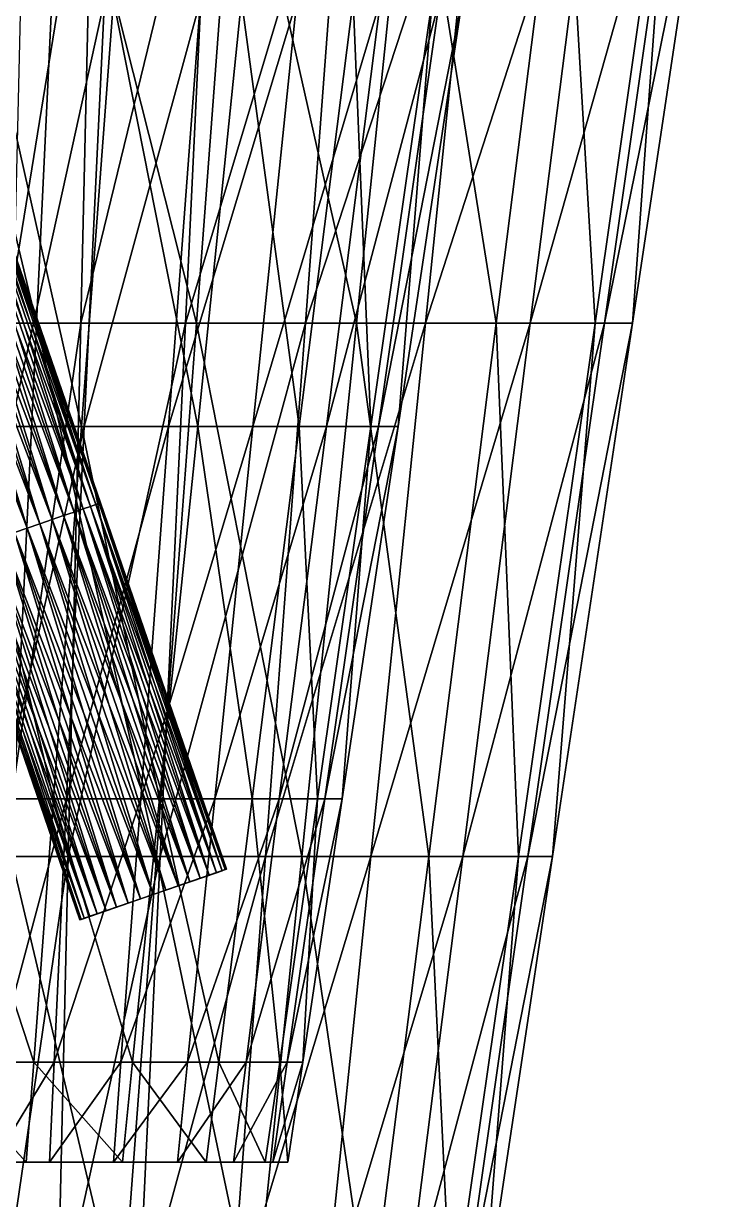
# Model space of a CAD drawing. Header units: metres. Extents: x -2.35 to 2.28, y -2.72 to 2.54.
# Drawn here: x 0.188 to 0.78, y -1.541 to -0.529 of the extents above; entities that cross this region are included whole.
import ezdxf

# ---------------------------------------------------------------- set-up
doc = ezdxf.new("R2010")
doc.units = ezdxf.units.M

msp = doc.modelspace()

# ---------------------------------------------------------------- linework, layer by layer
at = {"layer": 'Cylinder 8'}
for points in [[(0.2528, -0.9422, -0.3718), (0.1443, -0.627, -0.3718), (0.1414, -0.628, -0.383)], [(0.25, -0.9431, -0.3374), (0.1414, -0.628, -0.3374), (0.1443, -0.627, -0.3486)], [(0.2538, -0.9418, -0.3602), (0.1452, -0.6266, -0.3602), (0.1443, -0.627, -0.3718)], [(0.2528, -0.9422, -0.3486), (0.1443, -0.627, -0.3486), (0.1452, -0.6266, -0.3602)], [(0.2538, -0.9418, -0.3602), (0.1443, -0.627, -0.3718), (0.2528, -0.9422, -0.3718)], [(0.25, -0.9431, -0.3374), (0.1443, -0.627, -0.3486), (0.2528, -0.9422, -0.3486)], [(0.2528, -0.9422, -0.3486), (0.1452, -0.6266, -0.3602), (0.2538, -0.9418, -0.3602)], [(0.2312, -0.9496, -0.4113), (0.1227, -0.6344, -0.4113), (0.1137, -0.6375, -0.4179)], [(0.2222, -0.9527, -0.3025), (0.1137, -0.6375, -0.3025), (0.1227, -0.6344, -0.3091)], [(0.239, -0.9469, -0.4031), (0.1305, -0.6317, -0.4031), (0.1227, -0.6344, -0.4113)], [(0.2312, -0.9496, -0.3091), (0.1227, -0.6344, -0.3091), (0.1305, -0.6317, -0.3174)], [(0.239, -0.9469, -0.4031), (0.1227, -0.6344, -0.4113), (0.2312, -0.9496, -0.4113)], [(0.2222, -0.9527, -0.3025), (0.1227, -0.6344, -0.3091), (0.2312, -0.9496, -0.3091)], [(0.2453, -0.9447, -0.3935), (0.1368, -0.6296, -0.3935), (0.1305, -0.6317, -0.4031)], [(0.239, -0.9469, -0.3174), (0.1305, -0.6317, -0.3174), (0.1368, -0.6296, -0.3269)], [(0.2453, -0.9447, -0.3935), (0.1305, -0.6317, -0.4031), (0.239, -0.9469, -0.4031)], [(0.2312, -0.9496, -0.3091), (0.1305, -0.6317, -0.3174), (0.239, -0.9469, -0.3174)], [(0.25, -0.9431, -0.383), (0.1414, -0.628, -0.383), (0.1368, -0.6296, -0.3935)], [(0.2453, -0.9447, -0.3269), (0.1368, -0.6296, -0.3269), (0.1414, -0.628, -0.3374)], [(0.25, -0.9431, -0.383), (0.1368, -0.6296, -0.3935), (0.2453, -0.9447, -0.3935)], [(0.239, -0.9469, -0.3174), (0.1368, -0.6296, -0.3269), (0.2453, -0.9447, -0.3269)], [(0.2528, -0.9422, -0.3718), (0.1414, -0.628, -0.383), (0.25, -0.9431, -0.383)], [(0.2453, -0.9447, -0.3269), (0.1414, -0.628, -0.3374), (0.25, -0.9431, -0.3374)], [(0.2017, -0.9598, -0.4259), (0.0932, -0.6446, -0.4259), (0.0822, -0.6484, -0.4269)], [(0.1907, -0.9635, -0.2935), (0.0822, -0.6484, -0.2935), (0.0932, -0.6446, -0.2946)], [(0.2123, -0.9561, -0.4229), (0.1038, -0.6409, -0.4229), (0.0932, -0.6446, -0.4259)], [(0.2017, -0.9598, -0.2946), (0.0932, -0.6446, -0.2946), (0.1038, -0.6409, -0.2976)], [(0.2123, -0.9561, -0.4229), (0.0932, -0.6446, -0.4259), (0.2017, -0.9598, -0.4259)], [(0.1907, -0.9635, -0.2935), (0.0932, -0.6446, -0.2946), (0.2017, -0.9598, -0.2946)], [(0.2222, -0.9527, -0.4179), (0.1137, -0.6375, -0.4179), (0.1038, -0.6409, -0.4229)], [(0.2123, -0.9561, -0.2976), (0.1038, -0.6409, -0.2976), (0.1137, -0.6375, -0.3025)], [(0.2222, -0.9527, -0.4179), (0.1038, -0.6409, -0.4229), (0.2123, -0.9561, -0.4229)], [(0.2017, -0.9598, -0.2946), (0.1038, -0.6409, -0.2976), (0.2123, -0.9561, -0.2976)], [(0.2312, -0.9496, -0.4113), (0.1137, -0.6375, -0.4179), (0.2222, -0.9527, -0.4179)], [(0.2123, -0.9561, -0.2976), (0.1137, -0.6375, -0.3025), (0.2222, -0.9527, -0.3025)], [(0.1907, -0.9635, -0.4269), (0.0822, -0.6484, -0.4269), (0.0713, -0.6521, -0.4259)], [(0.1907, -0.9635, -0.4269), (0.0713, -0.6521, -0.4259), (0.1798, -0.9673, -0.4259)], [(0.1798, -0.9673, -0.2946), (0.0822, -0.6484, -0.2935), (0.1907, -0.9635, -0.2935)], [(0.2017, -0.9598, -0.4259), (0.0822, -0.6484, -0.4269), (0.1907, -0.9635, -0.4269)], [(0.3398, -1.2647, -0.4113), (0.2312, -0.9496, -0.4113), (0.2222, -0.9527, -0.4179)], [(0.3308, -1.2678, -0.3025), (0.2222, -0.9527, -0.3025), (0.2312, -0.9496, -0.3091)], [(0.3475, -1.2621, -0.4031), (0.239, -0.9469, -0.4031), (0.2312, -0.9496, -0.4113)], [(0.3398, -1.2647, -0.3091), (0.2312, -0.9496, -0.3091), (0.239, -0.9469, -0.3174)], [(0.3475, -1.2621, -0.4031), (0.2312, -0.9496, -0.4113), (0.3398, -1.2647, -0.4113)], [(0.3308, -1.2678, -0.3025), (0.2312, -0.9496, -0.3091), (0.3398, -1.2647, -0.3091)], [(0.3538, -1.2599, -0.3935), (0.2453, -0.9447, -0.3935), (0.239, -0.9469, -0.4031)], [(0.3475, -1.2621, -0.3174), (0.239, -0.9469, -0.3174), (0.2453, -0.9447, -0.3269)], [(0.3538, -1.2599, -0.3935), (0.239, -0.9469, -0.4031), (0.3475, -1.2621, -0.4031)], [(0.3398, -1.2647, -0.3091), (0.239, -0.9469, -0.3174), (0.3475, -1.2621, -0.3174)], [(0.3585, -1.2583, -0.383), (0.25, -0.9431, -0.383), (0.2453, -0.9447, -0.3935)], [(0.3538, -1.2599, -0.3269), (0.2453, -0.9447, -0.3269), (0.25, -0.9431, -0.3374)], [(0.3585, -1.2583, -0.383), (0.2453, -0.9447, -0.3935), (0.3538, -1.2599, -0.3935)], [(0.3475, -1.2621, -0.3174), (0.2453, -0.9447, -0.3269), (0.3538, -1.2599, -0.3269)], [(0.3613, -1.2573, -0.3718), (0.2528, -0.9422, -0.3718), (0.25, -0.9431, -0.383)], [(0.3585, -1.2583, -0.3374), (0.25, -0.9431, -0.3374), (0.2528, -0.9422, -0.3486)], [(0.3613, -1.2573, -0.3718), (0.25, -0.9431, -0.383), (0.3585, -1.2583, -0.383)], [(0.3538, -1.2599, -0.3269), (0.25, -0.9431, -0.3374), (0.3585, -1.2583, -0.3374)], [(0.3623, -1.257, -0.3602), (0.2538, -0.9418, -0.3602), (0.2528, -0.9422, -0.3718)], [(0.3613, -1.2573, -0.3486), (0.2528, -0.9422, -0.3486), (0.2538, -0.9418, -0.3602)], [(0.3623, -1.257, -0.3602), (0.2528, -0.9422, -0.3718), (0.3613, -1.2573, -0.3718)], [(0.3585, -1.2583, -0.3374), (0.2528, -0.9422, -0.3486), (0.3613, -1.2573, -0.3486)], [(0.3613, -1.2573, -0.3486), (0.2538, -0.9418, -0.3602), (0.3623, -1.257, -0.3602)], [(0.3102, -1.2749, -0.4259), (0.2017, -0.9598, -0.4259), (0.1907, -0.9635, -0.4269)], [(0.2993, -1.2787, -0.2935), (0.1907, -0.9635, -0.2935), (0.2017, -0.9598, -0.2946)], [(0.3208, -1.2713, -0.4229), (0.2123, -0.9561, -0.4229), (0.2017, -0.9598, -0.4259)], [(0.3102, -1.2749, -0.2946), (0.2017, -0.9598, -0.2946), (0.2123, -0.9561, -0.2976)], [(0.3208, -1.2713, -0.4229), (0.2017, -0.9598, -0.4259), (0.3102, -1.2749, -0.4259)], [(0.2993, -1.2787, -0.2935), (0.2017, -0.9598, -0.2946), (0.3102, -1.2749, -0.2946)], [(0.3308, -1.2678, -0.4179), (0.2222, -0.9527, -0.4179), (0.2123, -0.9561, -0.4229)], [(0.3208, -1.2713, -0.2976), (0.2123, -0.9561, -0.2976), (0.2222, -0.9527, -0.3025)], [(0.3308, -1.2678, -0.4179), (0.2123, -0.9561, -0.4229), (0.3208, -1.2713, -0.4229)], [(0.3102, -1.2749, -0.2946), (0.2123, -0.9561, -0.2976), (0.3208, -1.2713, -0.2976)], [(0.3398, -1.2647, -0.4113), (0.2222, -0.9527, -0.4179), (0.3308, -1.2678, -0.4179)], [(0.3208, -1.2713, -0.2976), (0.2222, -0.9527, -0.3025), (0.3308, -1.2678, -0.3025)], [(0.2677, -1.2896, -0.3025), (0.1592, -0.9744, -0.3025), (0.1692, -0.9709, -0.2976)], [(0.2777, -1.2861, -0.4229), (0.1692, -0.9709, -0.4229), (0.1592, -0.9744, -0.4179)], [(0.2777, -1.2861, -0.2976), (0.1692, -0.9709, -0.2976), (0.1798, -0.9673, -0.2946)], [(0.2883, -1.2825, -0.4259), (0.1798, -0.9673, -0.4259), (0.1692, -0.9709, -0.4229)], [(0.2677, -1.2896, -0.3025), (0.1692, -0.9709, -0.2976), (0.2777, -1.2861, -0.2976)], [(0.2883, -1.2825, -0.4259), (0.1692, -0.9709, -0.4229), (0.2777, -1.2861, -0.4229)], [(0.2883, -1.2825, -0.2946), (0.1798, -0.9673, -0.2946), (0.1907, -0.9635, -0.2935)], [(0.2993, -1.2787, -0.4269), (0.1907, -0.9635, -0.4269), (0.1798, -0.9673, -0.4259)], [(0.2777, -1.2861, -0.2976), (0.1798, -0.9673, -0.2946), (0.2883, -1.2825, -0.2946)], [(0.2993, -1.2787, -0.4269), (0.1798, -0.9673, -0.4259), (0.2883, -1.2825, -0.4259)], [(0.2883, -1.2825, -0.2946), (0.1907, -0.9635, -0.2935), (0.2993, -1.2787, -0.2935)], [(0.3102, -1.2749, -0.4259), (0.1907, -0.9635, -0.4269), (0.2993, -1.2787, -0.4269)], [(0.2447, -1.2975, -0.3269), (0.1361, -0.9823, -0.3269), (0.1424, -0.9802, -0.3174)], [(0.251, -1.2953, -0.4031), (0.1424, -0.9802, -0.4031), (0.1361, -0.9823, -0.3935)], [(0.251, -1.2953, -0.3174), (0.1424, -0.9802, -0.3174), (0.1502, -0.9775, -0.3091)], [(0.2587, -1.2927, -0.4113), (0.1502, -0.9775, -0.4113), (0.1424, -0.9802, -0.4031)], [(0.2447, -1.2975, -0.3269), (0.1424, -0.9802, -0.3174), (0.251, -1.2953, -0.3174)], [(0.2587, -1.2927, -0.4113), (0.1424, -0.9802, -0.4031), (0.251, -1.2953, -0.4031)], [(0.2587, -1.2927, -0.3091), (0.1502, -0.9775, -0.3091), (0.1592, -0.9744, -0.3025)], [(0.2677, -1.2896, -0.4179), (0.1592, -0.9744, -0.4179), (0.1502, -0.9775, -0.4113)], [(0.251, -1.2953, -0.3174), (0.1502, -0.9775, -0.3091), (0.2587, -1.2927, -0.3091)], [(0.2677, -1.2896, -0.4179), (0.1502, -0.9775, -0.4113), (0.2587, -1.2927, -0.4113)], [(0.2587, -1.2927, -0.3091), (0.1592, -0.9744, -0.3025), (0.2677, -1.2896, -0.3025)], [(0.2777, -1.2861, -0.4229), (0.1592, -0.9744, -0.4179), (0.2677, -1.2896, -0.4179)], [(0.2362, -1.3004, -0.3602), (0.1277, -0.9852, -0.3602), (0.1287, -0.9849, -0.3486)], [(0.2372, -1.3001, -0.3718), (0.1287, -0.9849, -0.3718), (0.1277, -0.9852, -0.3602)], [(0.2372, -1.3001, -0.3718), (0.1277, -0.9852, -0.3602), (0.2362, -1.3004, -0.3602)], [(0.2372, -1.3001, -0.3486), (0.1287, -0.9849, -0.3486), (0.1315, -0.9839, -0.3374)], [(0.24, -1.2991, -0.383), (0.1315, -0.9839, -0.383), (0.1287, -0.9849, -0.3718)], [(0.2362, -1.3004, -0.3602), (0.1287, -0.9849, -0.3486), (0.2372, -1.3001, -0.3486)], [(0.24, -1.2991, -0.383), (0.1287, -0.9849, -0.3718), (0.2372, -1.3001, -0.3718)], [(0.24, -1.2991, -0.3374), (0.1315, -0.9839, -0.3374), (0.1361, -0.9823, -0.3269)], [(0.2447, -1.2975, -0.3935), (0.1361, -0.9823, -0.3935), (0.1315, -0.9839, -0.383)], [(0.2372, -1.3001, -0.3486), (0.1315, -0.9839, -0.3374), (0.24, -1.2991, -0.3374)], [(0.2447, -1.2975, -0.3935), (0.1315, -0.9839, -0.383), (0.24, -1.2991, -0.383)], [(0.24, -1.2991, -0.3374), (0.1361, -0.9823, -0.3269), (0.2447, -1.2975, -0.3269)], [(0.251, -1.2953, -0.4031), (0.1361, -0.9823, -0.3935), (0.2447, -1.2975, -0.3935)], [(0.2993, -1.2787, -0.3602), (0.3623, -1.257, -0.3602), (0.3613, -1.2573, -0.3718)], [(0.2993, -1.2787, -0.3602), (0.3623, -1.257, -0.3602), (0.2993, -1.2787, -0.3602)], [(0.2993, -1.2787, -0.3602), (0.3613, -1.2573, -0.3486), (0.3623, -1.257, -0.3602)], [(0.2993, -1.2787, -0.3602), (0.3613, -1.2573, -0.3718), (0.3585, -1.2583, -0.383)], [(0.2993, -1.2787, -0.3602), (0.3613, -1.2573, -0.3718), (0.2993, -1.2787, -0.3602)], [(0.2993, -1.2787, -0.3602), (0.3613, -1.2573, -0.3486), (0.2993, -1.2787, -0.3602)], [(0.2993, -1.2787, -0.3602), (0.3585, -1.2583, -0.3374), (0.3613, -1.2573, -0.3486)], [(0.2993, -1.2787, -0.3602), (0.3585, -1.2583, -0.383), (0.3538, -1.2599, -0.3935)], [(0.2993, -1.2787, -0.3602), (0.3585, -1.2583, -0.383), (0.2993, -1.2787, -0.3602)], [(0.2993, -1.2787, -0.3602), (0.3585, -1.2583, -0.3374), (0.2993, -1.2787, -0.3602)], [(0.2993, -1.2787, -0.3602), (0.3538, -1.2599, -0.3269), (0.3585, -1.2583, -0.3374)], [(0.2993, -1.2787, -0.3602), (0.3538, -1.2599, -0.3935), (0.3475, -1.2621, -0.4031)], [(0.2993, -1.2787, -0.3602), (0.3538, -1.2599, -0.3935), (0.2993, -1.2787, -0.3602)], [(0.2993, -1.2787, -0.3602), (0.3538, -1.2599, -0.3269), (0.2993, -1.2787, -0.3602)], [(0.2993, -1.2787, -0.3602), (0.3475, -1.2621, -0.3174), (0.3538, -1.2599, -0.3269)], [(0.2993, -1.2787, -0.3602), (0.3475, -1.2621, -0.4031), (0.3398, -1.2647, -0.4113)], [(0.2993, -1.2787, -0.3602), (0.3475, -1.2621, -0.4031), (0.2993, -1.2787, -0.3602)], [(0.2993, -1.2787, -0.3602), (0.3475, -1.2621, -0.3174), (0.2993, -1.2787, -0.3602)], [(0.2993, -1.2787, -0.3602), (0.3398, -1.2647, -0.3091), (0.3475, -1.2621, -0.3174)], [(0.2993, -1.2787, -0.3602), (0.3398, -1.2647, -0.4113), (0.3308, -1.2678, -0.4179)], [(0.2993, -1.2787, -0.3602), (0.3398, -1.2647, -0.4113), (0.2993, -1.2787, -0.3602)], [(0.2993, -1.2787, -0.3602), (0.3398, -1.2647, -0.3091), (0.2993, -1.2787, -0.3602)], [(0.2993, -1.2787, -0.3602), (0.3308, -1.2678, -0.3025), (0.3398, -1.2647, -0.3091)], [(0.3398, -1.2647, -0.4113), (0.3308, -1.2678, -0.4179), (0.3308, -1.2678, -0.4179)], [(0.3398, -1.2647, -0.4113), (0.3398, -1.2647, -0.4113), (0.3308, -1.2678, -0.4179)], [(0.3308, -1.2678, -0.3025), (0.3398, -1.2647, -0.3091), (0.3398, -1.2647, -0.3091)], [(0.3308, -1.2678, -0.3025), (0.3308, -1.2678, -0.3025), (0.3398, -1.2647, -0.3091)], [(0.3475, -1.2621, -0.4031), (0.3398, -1.2647, -0.4113), (0.3398, -1.2647, -0.4113)], [(0.3475, -1.2621, -0.4031), (0.3475, -1.2621, -0.4031), (0.3398, -1.2647, -0.4113)], [(0.3398, -1.2647, -0.3091), (0.3475, -1.2621, -0.3174), (0.3475, -1.2621, -0.3174)], [(0.3398, -1.2647, -0.3091), (0.3398, -1.2647, -0.3091), (0.3475, -1.2621, -0.3174)], [(0.3538, -1.2599, -0.3935), (0.3475, -1.2621, -0.4031), (0.3475, -1.2621, -0.4031)], [(0.3538, -1.2599, -0.3935), (0.3538, -1.2599, -0.3935), (0.3475, -1.2621, -0.4031)], [(0.3475, -1.2621, -0.3174), (0.3538, -1.2599, -0.3269), (0.3538, -1.2599, -0.3269)], [(0.3475, -1.2621, -0.3174), (0.3475, -1.2621, -0.3174), (0.3538, -1.2599, -0.3269)], [(0.3585, -1.2583, -0.383), (0.3538, -1.2599, -0.3935), (0.3538, -1.2599, -0.3935)], [(0.3585, -1.2583, -0.383), (0.3585, -1.2583, -0.383), (0.3538, -1.2599, -0.3935)], [(0.3538, -1.2599, -0.3269), (0.3585, -1.2583, -0.3374), (0.3585, -1.2583, -0.3374)], [(0.3538, -1.2599, -0.3269), (0.3538, -1.2599, -0.3269), (0.3585, -1.2583, -0.3374)], [(0.3613, -1.2573, -0.3718), (0.3585, -1.2583, -0.383), (0.3585, -1.2583, -0.383)], [(0.3613, -1.2573, -0.3718), (0.3613, -1.2573, -0.3718), (0.3585, -1.2583, -0.383)], [(0.3585, -1.2583, -0.3374), (0.3613, -1.2573, -0.3486), (0.3613, -1.2573, -0.3486)], [(0.3585, -1.2583, -0.3374), (0.3585, -1.2583, -0.3374), (0.3613, -1.2573, -0.3486)], [(0.3623, -1.257, -0.3602), (0.3613, -1.2573, -0.3718), (0.3613, -1.2573, -0.3718)], [(0.3623, -1.257, -0.3602), (0.3623, -1.257, -0.3602), (0.3613, -1.2573, -0.3718)], [(0.3613, -1.2573, -0.3486), (0.3623, -1.257, -0.3602), (0.3623, -1.257, -0.3602)], [(0.3613, -1.2573, -0.3486), (0.3613, -1.2573, -0.3486), (0.3623, -1.257, -0.3602)], [(0.2993, -1.2787, -0.3602), (0.3308, -1.2678, -0.4179), (0.3208, -1.2713, -0.4229)], [(0.2993, -1.2787, -0.3602), (0.3308, -1.2678, -0.4179), (0.2993, -1.2787, -0.3602)], [(0.2993, -1.2787, -0.3602), (0.3308, -1.2678, -0.3025), (0.2993, -1.2787, -0.3602)], [(0.2993, -1.2787, -0.3602), (0.3208, -1.2713, -0.2976), (0.3308, -1.2678, -0.3025)], [(0.2993, -1.2787, -0.3602), (0.3208, -1.2713, -0.4229), (0.3102, -1.2749, -0.4259)], [(0.2993, -1.2787, -0.3602), (0.3208, -1.2713, -0.4229), (0.2993, -1.2787, -0.3602)], [(0.2993, -1.2787, -0.3602), (0.3208, -1.2713, -0.2976), (0.2993, -1.2787, -0.3602)], [(0.2993, -1.2787, -0.3602), (0.3102, -1.2749, -0.2946), (0.3208, -1.2713, -0.2976)], [(0.2993, -1.2787, -0.3602), (0.3102, -1.2749, -0.4259), (0.2993, -1.2787, -0.4269)], [(0.3102, -1.2749, -0.4259), (0.2993, -1.2787, -0.4269), (0.2993, -1.2787, -0.4269)], [(0.3102, -1.2749, -0.4259), (0.3102, -1.2749, -0.4259), (0.2993, -1.2787, -0.4269)], [(0.2993, -1.2787, -0.3602), (0.3102, -1.2749, -0.4259), (0.2993, -1.2787, -0.3602)], [(0.2993, -1.2787, -0.3602), (0.3102, -1.2749, -0.2946), (0.2993, -1.2787, -0.3602)], [(0.2993, -1.2787, -0.3602), (0.2993, -1.2787, -0.2935), (0.3102, -1.2749, -0.2946)], [(0.2993, -1.2787, -0.2935), (0.3102, -1.2749, -0.2946), (0.3102, -1.2749, -0.2946)], [(0.2993, -1.2787, -0.2935), (0.2993, -1.2787, -0.2935), (0.3102, -1.2749, -0.2946)], [(0.3208, -1.2713, -0.4229), (0.3102, -1.2749, -0.4259), (0.3102, -1.2749, -0.4259)], [(0.3208, -1.2713, -0.4229), (0.3208, -1.2713, -0.4229), (0.3102, -1.2749, -0.4259)], [(0.3102, -1.2749, -0.2946), (0.3208, -1.2713, -0.2976), (0.3208, -1.2713, -0.2976)], [(0.3102, -1.2749, -0.2946), (0.3102, -1.2749, -0.2946), (0.3208, -1.2713, -0.2976)], [(0.3308, -1.2678, -0.4179), (0.3208, -1.2713, -0.4229), (0.3208, -1.2713, -0.4229)], [(0.3308, -1.2678, -0.4179), (0.3308, -1.2678, -0.4179), (0.3208, -1.2713, -0.4229)], [(0.3208, -1.2713, -0.2976), (0.3308, -1.2678, -0.3025), (0.3308, -1.2678, -0.3025)], [(0.3208, -1.2713, -0.2976), (0.3208, -1.2713, -0.2976), (0.3308, -1.2678, -0.3025)], [(0.2993, -1.2787, -0.3602), (0.2362, -1.3004, -0.3602), (0.2372, -1.3001, -0.3486)], [(0.2993, -1.2787, -0.3602), (0.2362, -1.3004, -0.3602), (0.2993, -1.2787, -0.3602)], [(0.2993, -1.2787, -0.3602), (0.2372, -1.3001, -0.3718), (0.2362, -1.3004, -0.3602)], [(0.2993, -1.2787, -0.3602), (0.2372, -1.3001, -0.3486), (0.24, -1.2991, -0.3374)], [(0.2993, -1.2787, -0.3602), (0.2372, -1.3001, -0.3486), (0.2993, -1.2787, -0.3602)], [(0.2993, -1.2787, -0.3602), (0.2372, -1.3001, -0.3718), (0.2993, -1.2787, -0.3602)], [(0.2993, -1.2787, -0.3602), (0.24, -1.2991, -0.383), (0.2372, -1.3001, -0.3718)], [(0.2993, -1.2787, -0.3602), (0.24, -1.2991, -0.3374), (0.2447, -1.2975, -0.3269)], [(0.2993, -1.2787, -0.3602), (0.24, -1.2991, -0.3374), (0.2993, -1.2787, -0.3602)], [(0.2993, -1.2787, -0.3602), (0.24, -1.2991, -0.383), (0.2993, -1.2787, -0.3602)], [(0.2993, -1.2787, -0.3602), (0.2447, -1.2975, -0.3935), (0.24, -1.2991, -0.383)], [(0.2993, -1.2787, -0.3602), (0.2447, -1.2975, -0.3269), (0.251, -1.2953, -0.3174)], [(0.2993, -1.2787, -0.3602), (0.2447, -1.2975, -0.3269), (0.2993, -1.2787, -0.3602)], [(0.2993, -1.2787, -0.3602), (0.2447, -1.2975, -0.3935), (0.2993, -1.2787, -0.3602)], [(0.2993, -1.2787, -0.3602), (0.251, -1.2953, -0.4031), (0.2447, -1.2975, -0.3935)], [(0.2993, -1.2787, -0.3602), (0.251, -1.2953, -0.3174), (0.2587, -1.2927, -0.3091)], [(0.2993, -1.2787, -0.3602), (0.251, -1.2953, -0.3174), (0.2993, -1.2787, -0.3602)], [(0.2993, -1.2787, -0.3602), (0.251, -1.2953, -0.4031), (0.2993, -1.2787, -0.3602)], [(0.2993, -1.2787, -0.3602), (0.2587, -1.2927, -0.4113), (0.251, -1.2953, -0.4031)], [(0.2993, -1.2787, -0.3602), (0.2587, -1.2927, -0.3091), (0.2677, -1.2896, -0.3025)], [(0.2993, -1.2787, -0.3602), (0.2587, -1.2927, -0.3091), (0.2993, -1.2787, -0.3602)], [(0.2993, -1.2787, -0.3602), (0.2587, -1.2927, -0.4113), (0.2993, -1.2787, -0.3602)], [(0.2993, -1.2787, -0.3602), (0.2677, -1.2896, -0.4179), (0.2587, -1.2927, -0.4113)], [(0.2993, -1.2787, -0.3602), (0.2677, -1.2896, -0.3025), (0.2777, -1.2861, -0.2976)], [(0.2993, -1.2787, -0.3602), (0.2677, -1.2896, -0.3025), (0.2993, -1.2787, -0.3602)], [(0.2993, -1.2787, -0.3602), (0.2677, -1.2896, -0.4179), (0.2993, -1.2787, -0.3602)], [(0.2993, -1.2787, -0.3602), (0.2777, -1.2861, -0.4229), (0.2677, -1.2896, -0.4179)], [(0.2993, -1.2787, -0.3602), (0.2777, -1.2861, -0.2976), (0.2883, -1.2825, -0.2946)], [(0.2993, -1.2787, -0.3602), (0.2777, -1.2861, -0.2976), (0.2993, -1.2787, -0.3602)], [(0.2993, -1.2787, -0.3602), (0.2777, -1.2861, -0.4229), (0.2993, -1.2787, -0.3602)], [(0.2993, -1.2787, -0.3602), (0.2883, -1.2825, -0.4259), (0.2777, -1.2861, -0.4229)], [(0.2777, -1.2861, -0.2976), (0.2883, -1.2825, -0.2946), (0.2883, -1.2825, -0.2946)], [(0.2777, -1.2861, -0.2976), (0.2777, -1.2861, -0.2976), (0.2883, -1.2825, -0.2946)], [(0.2883, -1.2825, -0.4259), (0.2777, -1.2861, -0.4229), (0.2777, -1.2861, -0.4229)], [(0.2883, -1.2825, -0.4259), (0.2883, -1.2825, -0.4259), (0.2777, -1.2861, -0.4229)], [(0.2993, -1.2787, -0.3602), (0.2883, -1.2825, -0.2946), (0.2993, -1.2787, -0.2935)], [(0.2883, -1.2825, -0.2946), (0.2993, -1.2787, -0.2935), (0.2993, -1.2787, -0.2935)], [(0.2883, -1.2825, -0.2946), (0.2883, -1.2825, -0.2946), (0.2993, -1.2787, -0.2935)], [(0.2993, -1.2787, -0.3602), (0.2883, -1.2825, -0.2946), (0.2993, -1.2787, -0.3602)], [(0.2993, -1.2787, -0.3602), (0.2883, -1.2825, -0.4259), (0.2993, -1.2787, -0.3602)], [(0.2993, -1.2787, -0.3602), (0.2993, -1.2787, -0.4269), (0.2883, -1.2825, -0.4259)], [(0.2993, -1.2787, -0.4269), (0.2883, -1.2825, -0.4259), (0.2883, -1.2825, -0.4259)], [(0.2993, -1.2787, -0.4269), (0.2993, -1.2787, -0.4269), (0.2883, -1.2825, -0.4259)], [(0.2993, -1.2787, -0.3602), (0.2993, -1.2787, -0.2935), (0.2993, -1.2787, -0.3602)], [(0.2993, -1.2787, -0.3602), (0.2993, -1.2787, -0.4269), (0.2993, -1.2787, -0.3602)], [(0.251, -1.2953, -0.3174), (0.2587, -1.2927, -0.3091), (0.2587, -1.2927, -0.3091)], [(0.251, -1.2953, -0.3174), (0.251, -1.2953, -0.3174), (0.2587, -1.2927, -0.3091)], [(0.2587, -1.2927, -0.4113), (0.251, -1.2953, -0.4031), (0.251, -1.2953, -0.4031)], [(0.2587, -1.2927, -0.4113), (0.2587, -1.2927, -0.4113), (0.251, -1.2953, -0.4031)], [(0.2587, -1.2927, -0.3091), (0.2677, -1.2896, -0.3025), (0.2677, -1.2896, -0.3025)], [(0.2587, -1.2927, -0.3091), (0.2587, -1.2927, -0.3091), (0.2677, -1.2896, -0.3025)], [(0.2677, -1.2896, -0.4179), (0.2587, -1.2927, -0.4113), (0.2587, -1.2927, -0.4113)], [(0.2677, -1.2896, -0.4179), (0.2677, -1.2896, -0.4179), (0.2587, -1.2927, -0.4113)], [(0.2677, -1.2896, -0.3025), (0.2777, -1.2861, -0.2976), (0.2777, -1.2861, -0.2976)], [(0.2677, -1.2896, -0.3025), (0.2677, -1.2896, -0.3025), (0.2777, -1.2861, -0.2976)], [(0.2777, -1.2861, -0.4229), (0.2677, -1.2896, -0.4179), (0.2677, -1.2896, -0.4179)], [(0.2777, -1.2861, -0.4229), (0.2777, -1.2861, -0.4229), (0.2677, -1.2896, -0.4179)], [(0.2362, -1.3004, -0.3602), (0.2372, -1.3001, -0.3486), (0.2372, -1.3001, -0.3486)], [(0.2362, -1.3004, -0.3602), (0.2362, -1.3004, -0.3602), (0.2372, -1.3001, -0.3486)], [(0.2372, -1.3001, -0.3718), (0.2362, -1.3004, -0.3602), (0.2362, -1.3004, -0.3602)], [(0.2372, -1.3001, -0.3718), (0.2372, -1.3001, -0.3718), (0.2362, -1.3004, -0.3602)], [(0.2372, -1.3001, -0.3486), (0.24, -1.2991, -0.3374), (0.24, -1.2991, -0.3374)], [(0.2372, -1.3001, -0.3486), (0.2372, -1.3001, -0.3486), (0.24, -1.2991, -0.3374)], [(0.24, -1.2991, -0.383), (0.2372, -1.3001, -0.3718), (0.2372, -1.3001, -0.3718)], [(0.24, -1.2991, -0.383), (0.24, -1.2991, -0.383), (0.2372, -1.3001, -0.3718)], [(0.24, -1.2991, -0.3374), (0.2447, -1.2975, -0.3269), (0.2447, -1.2975, -0.3269)], [(0.24, -1.2991, -0.3374), (0.24, -1.2991, -0.3374), (0.2447, -1.2975, -0.3269)], [(0.2447, -1.2975, -0.3935), (0.24, -1.2991, -0.383), (0.24, -1.2991, -0.383)], [(0.2447, -1.2975, -0.3935), (0.2447, -1.2975, -0.3935), (0.24, -1.2991, -0.383)], [(0.2447, -1.2975, -0.3269), (0.251, -1.2953, -0.3174), (0.251, -1.2953, -0.3174)], [(0.2447, -1.2975, -0.3269), (0.2447, -1.2975, -0.3269), (0.251, -1.2953, -0.3174)], [(0.251, -1.2953, -0.4031), (0.2447, -1.2975, -0.3935), (0.2447, -1.2975, -0.3935)], [(0.251, -1.2953, -0.4031), (0.251, -1.2953, -0.4031), (0.2447, -1.2975, -0.3935)]]:
    msp.add_3dface(points, dxfattribs=at)
at = {"layer": 'Prism 4'}
for points in [[(0.1989, -0.7871, -0.1444), (0.0895, -0.3281, -0.1826), (0.0788, -0.7871, -0.172)], [(0.1989, -0.7871, -0.1444), (0.2207, -0.3281, -0.1531), (0.0895, -0.3281, -0.1826)], [(0.1733, -0.7871, 0.1704), (0.2477, -0.3281, 0.1684), (0.237, -0.7871, 0.1471)], [(0.1733, -0.7871, 0.1704), (0.1762, -0.3281, 0.1946), (0.2477, -0.3281, 0.1684)], [(0.3366, -0.7871, -0.1129), (0.2207, -0.3281, -0.1531), (0.1989, -0.7871, -0.1444)], [(0.3366, -0.7871, -0.1129), (0.371, -0.3281, -0.1192), (0.2207, -0.3281, -0.1531)], [(0.237, -0.7871, 0.1471), (0.3489, -0.3281, 0.1313), (0.3271, -0.7871, 0.1141)], [(0.237, -0.7871, 0.1471), (0.2477, -0.3281, 0.1684), (0.3489, -0.3281, 0.1313)], [(0.3271, -0.7871, 0.1141), (0.4648, -0.3281, 0.0888), (0.4303, -0.7871, 0.0762)], [(0.3271, -0.7871, 0.1141), (0.3489, -0.3281, 0.1313), (0.4648, -0.3281, 0.0888)], [(0.4743, -0.7871, -0.0813), (0.371, -0.3281, -0.1192), (0.3366, -0.7871, -0.1129)], [(0.4743, -0.7871, -0.0813), (0.5214, -0.3281, -0.0853), (0.371, -0.3281, -0.1192)], [(0.4303, -0.7871, 0.0762), (0.5807, -0.3281, 0.0463), (0.5336, -0.7871, 0.0383)], [(0.4303, -0.7871, 0.0762), (0.4648, -0.3281, 0.0888), (0.5807, -0.3281, 0.0463)], [(0.5944, -0.7871, -0.0538), (0.5214, -0.3281, -0.0853), (0.4743, -0.7871, -0.0813)], [(0.5944, -0.7871, -0.0538), (0.6525, -0.3281, -0.0558), (0.5214, -0.3281, -0.0853)], [(0.5336, -0.7871, 0.0383), (0.6818, -0.3281, 0.0092), (0.6237, -0.7871, 0.0053)], [(0.5336, -0.7871, 0.0383), (0.5807, -0.3281, 0.0463), (0.6818, -0.3281, 0.0092)], [(0.6794, -0.7871, -0.0343), (0.6525, -0.3281, -0.0558), (0.5944, -0.7871, -0.0538)], [(0.6237, -0.7871, 0.0053), (0.7533, -0.3281, -0.017), (0.6874, -0.7871, -0.0181)], [(0.6237, -0.7871, 0.0053), (0.6818, -0.3281, 0.0092), (0.7533, -0.3281, -0.017)], [(0.6794, -0.7871, -0.0343), (0.7453, -0.3281, -0.0349), (0.6525, -0.3281, -0.0558)], [(0.7116, -0.7871, -0.0269), (0.7453, -0.3281, -0.0349), (0.6794, -0.7871, -0.0343)], [(0.6874, -0.7871, -0.0181), (0.7804, -0.3281, -0.0269), (0.7116, -0.7871, -0.0269)], [(0.6874, -0.7871, -0.0181), (0.7533, -0.3281, -0.017), (0.7804, -0.3281, -0.0269)], [(0.7116, -0.7871, -0.0269), (0.7804, -0.3281, -0.0269), (0.7453, -0.3281, -0.0349)], [(0.1771, -1.2461, -0.1358), (0.1989, -0.7871, -0.1444), (0.0788, -0.7871, -0.172)], [(0.1703, -1.2461, 0.1463), (0.237, -0.7871, 0.1471), (0.2262, -1.2461, 0.1258)], [(0.1703, -1.2461, 0.1463), (0.1733, -0.7871, 0.1704), (0.237, -0.7871, 0.1471)], [(0.3022, -1.2461, -0.1066), (0.1989, -0.7871, -0.1444), (0.1771, -1.2461, -0.1358)], [(0.3022, -1.2461, -0.1066), (0.3366, -0.7871, -0.1129), (0.1989, -0.7871, -0.1444)], [(0.2262, -1.2461, 0.1258), (0.3271, -0.7871, 0.1141), (0.3053, -1.2461, 0.0968)], [(0.2262, -1.2461, 0.1258), (0.237, -0.7871, 0.1471), (0.3271, -0.7871, 0.1141)], [(0.4272, -1.2461, -0.0773), (0.3366, -0.7871, -0.1129), (0.3022, -1.2461, -0.1066)], [(0.3053, -1.2461, 0.0968), (0.4303, -0.7871, 0.0762), (0.3959, -1.2461, 0.0636)], [(0.3053, -1.2461, 0.0968), (0.3271, -0.7871, 0.1141), (0.4303, -0.7871, 0.0762)], [(0.4272, -1.2461, -0.0773), (0.4743, -0.7871, -0.0813), (0.3366, -0.7871, -0.1129)], [(0.3959, -1.2461, 0.0636), (0.5336, -0.7871, 0.0383), (0.4865, -1.2461, 0.0303)], [(0.3959, -1.2461, 0.0636), (0.4303, -0.7871, 0.0762), (0.5336, -0.7871, 0.0383)], [(0.5363, -1.2461, -0.0518), (0.4743, -0.7871, -0.0813), (0.4272, -1.2461, -0.0773)], [(0.5363, -1.2461, -0.0518), (0.5944, -0.7871, -0.0538), (0.4743, -0.7871, -0.0813)], [(0.4865, -1.2461, 0.0303), (0.6237, -0.7871, 0.0053), (0.5656, -1.2461, 0.0013)], [(0.4865, -1.2461, 0.0303), (0.5336, -0.7871, 0.0383), (0.6237, -0.7871, 0.0053)], [(0.6135, -1.2461, -0.0338), (0.5944, -0.7871, -0.0538), (0.5363, -1.2461, -0.0518)], [(0.5656, -1.2461, 0.0013), (0.6874, -0.7871, -0.0181), (0.6215, -1.2461, -0.0192)], [(0.5656, -1.2461, 0.0013), (0.6237, -0.7871, 0.0053), (0.6874, -0.7871, -0.0181)], [(0.6135, -1.2461, -0.0338), (0.6794, -0.7871, -0.0343), (0.5944, -0.7871, -0.0538)], [(0.6427, -1.2461, -0.0269), (0.6794, -0.7871, -0.0343), (0.6135, -1.2461, -0.0338)], [(0.6215, -1.2461, -0.0192), (0.7116, -0.7871, -0.0269), (0.6427, -1.2461, -0.0269)], [(0.6215, -1.2461, -0.0192), (0.6874, -0.7871, -0.0181), (0.7116, -0.7871, -0.0269)], [(0.6427, -1.2461, -0.0269), (0.7116, -0.7871, -0.0269), (0.6794, -0.7871, -0.0343)], [(0.2721, -1.6465, -0.1011), (0.1771, -1.2461, -0.1358), (0.1581, -1.6465, -0.1283)], [(0.1677, -1.6465, 0.1252), (0.2262, -1.2461, 0.1258), (0.2168, -1.6465, 0.1072)], [(0.1677, -1.6465, 0.1252), (0.1703, -1.2461, 0.1463), (0.2262, -1.2461, 0.1258)], [(0.2721, -1.6465, -0.1011), (0.3022, -1.2461, -0.1066), (0.1771, -1.2461, -0.1358)], [(0.2168, -1.6465, 0.1072), (0.3053, -1.2461, 0.0968), (0.2863, -1.6465, 0.0817)], [(0.2168, -1.6465, 0.1072), (0.2262, -1.2461, 0.1258), (0.3053, -1.2461, 0.0968)], [(0.3862, -1.6465, -0.0738), (0.3022, -1.2461, -0.1066), (0.2721, -1.6465, -0.1011)], [(0.2863, -1.6465, 0.0817), (0.3959, -1.2461, 0.0636), (0.3659, -1.6465, 0.0526)], [(0.2863, -1.6465, 0.0817), (0.3053, -1.2461, 0.0968), (0.3959, -1.2461, 0.0636)], [(0.3862, -1.6465, -0.0738), (0.4272, -1.2461, -0.0773), (0.3022, -1.2461, -0.1066)], [(0.3659, -1.6465, 0.0526), (0.4865, -1.2461, 0.0303), (0.4455, -1.6465, 0.0234)], [(0.3659, -1.6465, 0.0526), (0.3959, -1.2461, 0.0636), (0.4865, -1.2461, 0.0303)], [(0.4856, -1.6465, -0.0501), (0.4272, -1.2461, -0.0773), (0.3862, -1.6465, -0.0738)], [(0.4856, -1.6465, -0.0501), (0.5363, -1.2461, -0.0518), (0.4272, -1.2461, -0.0773)], [(0.4455, -1.6465, 0.0234), (0.5656, -1.2461, 0.0013), (0.5149, -1.6465, -0.0021)], [(0.4455, -1.6465, 0.0234), (0.4865, -1.2461, 0.0303), (0.5656, -1.2461, 0.0013)], [(0.556, -1.6465, -0.0333), (0.5363, -1.2461, -0.0518), (0.4856, -1.6465, -0.0501)], [(0.5149, -1.6465, -0.0021), (0.6215, -1.2461, -0.0192), (0.5641, -1.6465, -0.0201)], [(0.5149, -1.6465, -0.0021), (0.5656, -1.2461, 0.0013), (0.6215, -1.2461, -0.0192)], [(0.556, -1.6465, -0.0333), (0.6135, -1.2461, -0.0338), (0.5363, -1.2461, -0.0518)], [(0.5827, -1.6465, -0.0269), (0.6135, -1.2461, -0.0338), (0.556, -1.6465, -0.0333)], [(0.5641, -1.6465, -0.0201), (0.6427, -1.2461, -0.0269), (0.5827, -1.6465, -0.0269)], [(0.5641, -1.6465, -0.0201), (0.6215, -1.2461, -0.0192), (0.6427, -1.2461, -0.0269)], [(0.5827, -1.6465, -0.0269), (0.6427, -1.2461, -0.0269), (0.6135, -1.2461, -0.0338)]]:
    msp.add_3dface(points, dxfattribs=at)
at = {"layer": 'Prism 5'}
for points in [[(0.2375, -0.8761, 0.0637), (0.1549, -0.5089, 0.0582), (0.1374, -0.8761, 0.0594)], [(0.2375, -0.8761, 0.0637), (0.265, -0.5089, 0.0628), (0.1549, -0.5089, 0.0582)], [(0.1767, -0.8761, 0.0975), (0.2574, -0.5089, 0.0958), (0.24, -0.8761, 0.0933)], [(0.1767, -0.8761, 0.0975), (0.1853, -0.5089, 0.1006), (0.2574, -0.5089, 0.0958)], [(0.3376, -0.8761, 0.0679), (0.265, -0.5089, 0.0628), (0.2375, -0.8761, 0.0637)], [(0.24, -0.8761, 0.0933), (0.34, -0.5089, 0.0903), (0.3125, -0.8761, 0.0884)], [(0.24, -0.8761, 0.0933), (0.2574, -0.5089, 0.0958), (0.34, -0.5089, 0.0903)], [(0.3376, -0.8761, 0.0679), (0.3752, -0.5089, 0.0673), (0.265, -0.5089, 0.0628)], [(0.3125, -0.8761, 0.0884), (0.4227, -0.5089, 0.0848), (0.385, -0.8761, 0.0836)], [(0.3125, -0.8761, 0.0884), (0.34, -0.5089, 0.0903), (0.4227, -0.5089, 0.0848)], [(0.4248, -0.8761, 0.0716), (0.3752, -0.5089, 0.0673), (0.3376, -0.8761, 0.0679)], [(0.4248, -0.8761, 0.0716), (0.4713, -0.5089, 0.0714), (0.3752, -0.5089, 0.0673)], [(0.385, -0.8761, 0.0836), (0.4948, -0.5089, 0.0799), (0.4483, -0.8761, 0.0794)], [(0.385, -0.8761, 0.0836), (0.4227, -0.5089, 0.0848), (0.4948, -0.5089, 0.0799)], [(0.4866, -0.8761, 0.0743), (0.4713, -0.5089, 0.0714), (0.4248, -0.8761, 0.0716)], [(0.4483, -0.8761, 0.0794), (0.5457, -0.5089, 0.0765), (0.493, -0.8761, 0.0764)], [(0.4483, -0.8761, 0.0794), (0.4948, -0.5089, 0.0799), (0.5457, -0.5089, 0.0765)], [(0.4866, -0.8761, 0.0743), (0.5393, -0.5089, 0.0742), (0.4713, -0.5089, 0.0714)], [(0.51, -0.8761, 0.0753), (0.5393, -0.5089, 0.0742), (0.4866, -0.8761, 0.0743)], [(0.493, -0.8761, 0.0764), (0.5651, -0.5089, 0.0753), (0.51, -0.8761, 0.0753)], [(0.493, -0.8761, 0.0764), (0.5457, -0.5089, 0.0765), (0.5651, -0.5089, 0.0753)], [(0.51, -0.8761, 0.0753), (0.5651, -0.5089, 0.0753), (0.5393, -0.5089, 0.0742)], [(0.2135, -1.1965, 0.0645), (0.1374, -0.8761, 0.0594), (0.1222, -1.1965, 0.0605)], [(0.2135, -1.1965, 0.0645), (0.2375, -0.8761, 0.0637), (0.1374, -0.8761, 0.0594)], [(0.1692, -1.1965, 0.0948), (0.24, -0.8761, 0.0933), (0.2248, -1.1965, 0.0911)], [(0.1692, -1.1965, 0.0948), (0.1767, -0.8761, 0.0975), (0.24, -0.8761, 0.0933)], [(0.3047, -1.1965, 0.0684), (0.2375, -0.8761, 0.0637), (0.2135, -1.1965, 0.0645)], [(0.2248, -1.1965, 0.0911), (0.3125, -0.8761, 0.0884), (0.2885, -1.1965, 0.0868)], [(0.2248, -1.1965, 0.0911), (0.24, -0.8761, 0.0933), (0.3125, -0.8761, 0.0884)], [(0.3047, -1.1965, 0.0684), (0.3376, -0.8761, 0.0679), (0.2375, -0.8761, 0.0637)], [(0.2885, -1.1965, 0.0868), (0.385, -0.8761, 0.0836), (0.3522, -1.1965, 0.0826)], [(0.2885, -1.1965, 0.0868), (0.3125, -0.8761, 0.0884), (0.385, -0.8761, 0.0836)], [(0.3843, -1.1965, 0.0719), (0.3376, -0.8761, 0.0679), (0.3047, -1.1965, 0.0684)], [(0.3843, -1.1965, 0.0719), (0.4248, -0.8761, 0.0716), (0.3376, -0.8761, 0.0679)], [(0.3522, -1.1965, 0.0826), (0.4483, -0.8761, 0.0794), (0.4077, -1.1965, 0.0789)], [(0.3522, -1.1965, 0.0826), (0.385, -0.8761, 0.0836), (0.4483, -0.8761, 0.0794)], [(0.4406, -1.1965, 0.0743), (0.4248, -0.8761, 0.0716), (0.3843, -1.1965, 0.0719)], [(0.4077, -1.1965, 0.0789), (0.493, -0.8761, 0.0764), (0.447, -1.1965, 0.0763)], [(0.4077, -1.1965, 0.0789), (0.4483, -0.8761, 0.0794), (0.493, -0.8761, 0.0764)], [(0.4406, -1.1965, 0.0743), (0.4866, -0.8761, 0.0743), (0.4248, -0.8761, 0.0716)], [(0.4619, -1.1965, 0.0753), (0.4866, -0.8761, 0.0743), (0.4406, -1.1965, 0.0743)], [(0.447, -1.1965, 0.0763), (0.51, -0.8761, 0.0753), (0.4619, -1.1965, 0.0753)], [(0.447, -1.1965, 0.0763), (0.493, -0.8761, 0.0764), (0.51, -0.8761, 0.0753)], [(0.4619, -1.1965, 0.0753), (0.51, -0.8761, 0.0753), (0.4866, -0.8761, 0.0743)], [(0.1965, -1.4231, 0.065), (0.1222, -1.1965, 0.0605), (0.1115, -1.4231, 0.0613)], [(0.1965, -1.4231, 0.065), (0.2135, -1.1965, 0.0645), (0.1222, -1.1965, 0.0605)], [(0.1639, -1.4231, 0.0929), (0.2248, -1.1965, 0.0911), (0.214, -1.4231, 0.0895)], [(0.1639, -1.4231, 0.0929), (0.1692, -1.1965, 0.0948), (0.2248, -1.1965, 0.0911)], [(0.2815, -1.4231, 0.0688), (0.2135, -1.1965, 0.0645), (0.1965, -1.4231, 0.065)], [(0.2815, -1.4231, 0.0688), (0.3047, -1.1965, 0.0684), (0.2135, -1.1965, 0.0645)], [(0.214, -1.4231, 0.0895), (0.2885, -1.1965, 0.0868), (0.2715, -1.4231, 0.0857)], [(0.214, -1.4231, 0.0895), (0.2248, -1.1965, 0.0911), (0.2885, -1.1965, 0.0868)], [(0.2715, -1.4231, 0.0857), (0.3522, -1.1965, 0.0826), (0.3289, -1.4231, 0.0819)], [(0.2715, -1.4231, 0.0857), (0.2885, -1.1965, 0.0868), (0.3522, -1.1965, 0.0826)], [(0.3556, -1.4231, 0.0721), (0.3047, -1.1965, 0.0684), (0.2815, -1.4231, 0.0688)], [(0.3556, -1.4231, 0.0721), (0.3843, -1.1965, 0.0719), (0.3047, -1.1965, 0.0684)], [(0.3289, -1.4231, 0.0819), (0.4077, -1.1965, 0.0789), (0.3791, -1.4231, 0.0785)], [(0.3289, -1.4231, 0.0819), (0.3522, -1.1965, 0.0826), (0.4077, -1.1965, 0.0789)], [(0.4081, -1.4231, 0.0744), (0.3843, -1.1965, 0.0719), (0.3556, -1.4231, 0.0721)], [(0.3791, -1.4231, 0.0785), (0.447, -1.1965, 0.0763), (0.4145, -1.4231, 0.0762)], [(0.3791, -1.4231, 0.0785), (0.4077, -1.1965, 0.0789), (0.447, -1.1965, 0.0763)], [(0.4081, -1.4231, 0.0744), (0.4406, -1.1965, 0.0743), (0.3843, -1.1965, 0.0719)], [(0.4279, -1.4231, 0.0753), (0.4406, -1.1965, 0.0743), (0.4081, -1.4231, 0.0744)], [(0.4145, -1.4231, 0.0762), (0.4619, -1.1965, 0.0753), (0.4279, -1.4231, 0.0753)], [(0.4145, -1.4231, 0.0762), (0.447, -1.1965, 0.0763), (0.4619, -1.1965, 0.0753)], [(0.4279, -1.4231, 0.0753), (0.4619, -1.1965, 0.0753), (0.4406, -1.1965, 0.0743)], [(0.19, -1.509, 0.0653), (0.1115, -1.4231, 0.0613), (0.1074, -1.509, 0.0616)], [(0.19, -1.509, 0.0653), (0.1965, -1.4231, 0.065), (0.1115, -1.4231, 0.0613)], [(0.1619, -1.509, 0.0921), (0.214, -1.4231, 0.0895), (0.21, -1.509, 0.0889)], [(0.1619, -1.509, 0.0921), (0.1639, -1.4231, 0.0929), (0.214, -1.4231, 0.0895)], [(0.2727, -1.509, 0.0689), (0.1965, -1.4231, 0.065), (0.19, -1.509, 0.0653)], [(0.2727, -1.509, 0.0689), (0.2815, -1.4231, 0.0688), (0.1965, -1.4231, 0.065)], [(0.21, -1.509, 0.0889), (0.2715, -1.4231, 0.0857), (0.265, -1.509, 0.0853)], [(0.21, -1.509, 0.0889), (0.214, -1.4231, 0.0895), (0.2715, -1.4231, 0.0857)], [(0.265, -1.509, 0.0853), (0.3289, -1.4231, 0.0819), (0.3201, -1.509, 0.0816)], [(0.265, -1.509, 0.0853), (0.2715, -1.4231, 0.0857), (0.3289, -1.4231, 0.0819)], [(0.3447, -1.509, 0.0721), (0.2815, -1.4231, 0.0688), (0.2727, -1.509, 0.0689)], [(0.3447, -1.509, 0.0721), (0.3556, -1.4231, 0.0721), (0.2815, -1.4231, 0.0688)], [(0.3201, -1.509, 0.0816), (0.3791, -1.4231, 0.0785), (0.3682, -1.509, 0.0784)], [(0.3201, -1.509, 0.0816), (0.3289, -1.4231, 0.0819), (0.3791, -1.4231, 0.0785)], [(0.3957, -1.509, 0.0744), (0.3556, -1.4231, 0.0721), (0.3447, -1.509, 0.0721)], [(0.3957, -1.509, 0.0744), (0.4081, -1.4231, 0.0744), (0.3556, -1.4231, 0.0721)], [(0.3682, -1.509, 0.0784), (0.4145, -1.4231, 0.0762), (0.4022, -1.509, 0.0761)], [(0.3682, -1.509, 0.0784), (0.3791, -1.4231, 0.0785), (0.4145, -1.4231, 0.0762)], [(0.4151, -1.509, 0.0753), (0.4081, -1.4231, 0.0744), (0.3957, -1.509, 0.0744)], [(0.4022, -1.509, 0.0761), (0.4279, -1.4231, 0.0753), (0.4151, -1.509, 0.0753)], [(0.4022, -1.509, 0.0761), (0.4145, -1.4231, 0.0762), (0.4279, -1.4231, 0.0753)], [(0.4151, -1.509, 0.0753), (0.4279, -1.4231, 0.0753), (0.4081, -1.4231, 0.0744)], [(0.19, -1.509, 0.0653), (0.1074, -1.509, 0.0616), (0.1619, -1.509, 0.0921)], [(0.1619, -1.509, 0.0921), (0.21, -1.509, 0.0889), (0.19, -1.509, 0.0653)], [(0.2727, -1.509, 0.0689), (0.19, -1.509, 0.0653), (0.265, -1.509, 0.0853)], [(0.265, -1.509, 0.0853), (0.19, -1.509, 0.0653), (0.21, -1.509, 0.0889)], [(0.265, -1.509, 0.0853), (0.3201, -1.509, 0.0816), (0.2727, -1.509, 0.0689)], [(0.3201, -1.509, 0.0816), (0.3447, -1.509, 0.0721), (0.2727, -1.509, 0.0689)], [(0.3447, -1.509, 0.0721), (0.3201, -1.509, 0.0816), (0.3682, -1.509, 0.0784)], [(0.3682, -1.509, 0.0784), (0.3957, -1.509, 0.0744), (0.3447, -1.509, 0.0721)], [(0.3957, -1.509, 0.0744), (0.3682, -1.509, 0.0784), (0.4022, -1.509, 0.0761)], [(0.3957, -1.509, 0.0744), (0.4022, -1.509, 0.0761), (0.4151, -1.509, 0.0753)]]:
    msp.add_3dface(points, dxfattribs=at)

doc.saveas('drawing.dxf')
